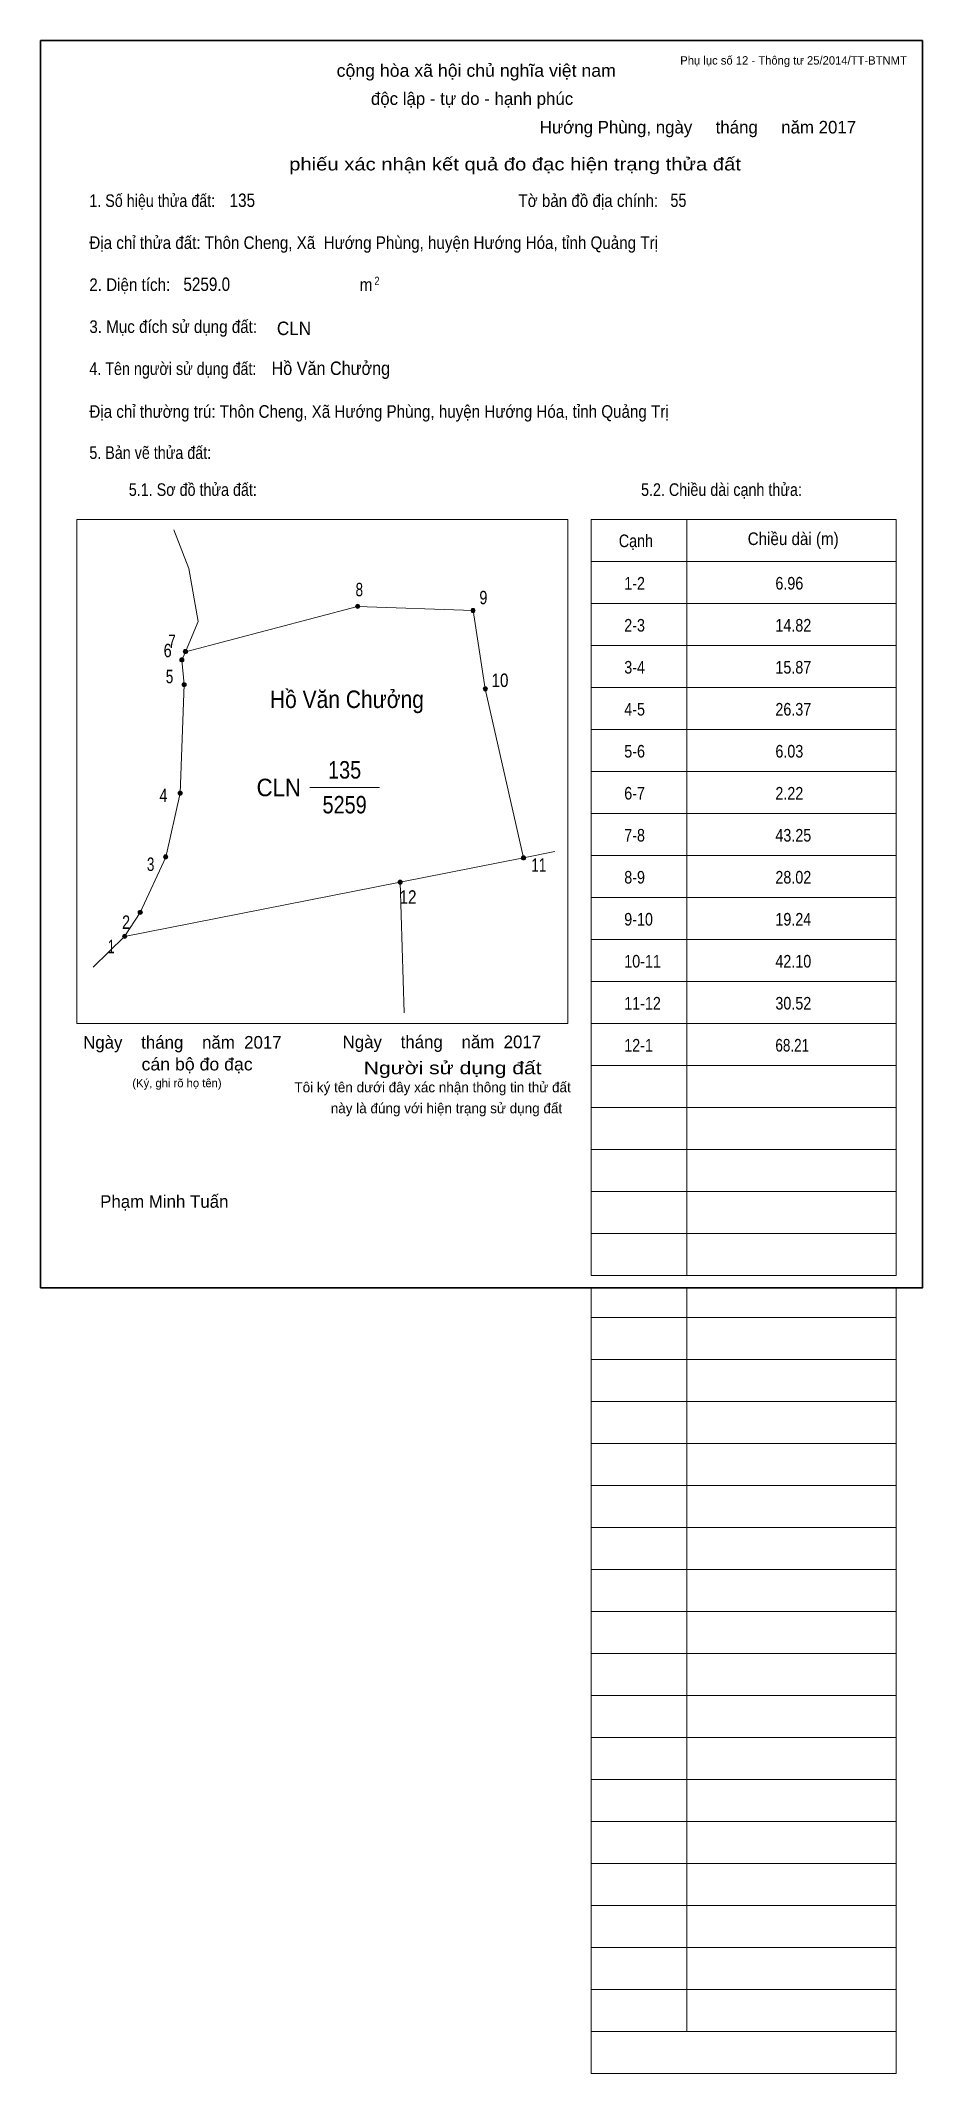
# Model space of a CAD drawing. Header units: centimetres. Extents: x 0 to 21, y -18.7 to 29.7.
import ezdxf
from ezdxf.enums import TextEntityAlignment as Align

# ---------------------------------------------------------------- set-up
doc = ezdxf.new("R2010")
doc.units = ezdxf.units.CM
doc.header["$LTSCALE"] = 0.12
doc.layers.add('30', color=7, linetype='Continuous')
doc.layers.add('34', color=7, linetype='Continuous')
for name, color, linetype, lineweight in [('32', 7, 'Continuous', 13), ('33', 7, 'Continuous', 13), ('6', 7, 'Continuous', 13), ('63', 7, 'Continuous', 13)]:
    doc.layers.add(name, color=color, linetype=linetype, lineweight=lineweight)

msp = doc.modelspace()

# ---------------------------------------------------------------- hatches: boundary and pattern name
at = {"layer": '32'}
for points in [[(7.6011, 16.2292, 1), (7.5011, 16.2292, 1)], [(10.3468, 16.1312, 1), (10.2468, 16.1312, 1)], [(3.413, 14.9545, 1), (3.313, 14.9545, 1)], [(3.4983, 15.1545, 1), (3.3983, 15.1545, 1)], [(3.4679, 14.3661, 1), (3.3679, 14.3661, 1)], [(10.641, 14.2681, 1), (10.541, 14.2681, 1)], [(3.3728, 11.7822, 1), (3.2728, 11.7822, 1)], [(3.0286, 10.2643, 1), (2.9286, 10.2643, 1)], [(11.55, 10.2408, 1), (11.45, 10.2408, 1)], [(8.6131, 9.6632, 1), (8.5131, 9.6632, 1)], [(2.4226, 8.9434, 1), (2.3226, 8.9434, 1)], [(2.05, 8.3717, 1), (1.95, 8.3717, 1)]]:
    msp.add_hatch(color=256, dxfattribs=at).paths.add_polyline_path(points)

# ---------------------------------------------------------------- linework, layer by layer
for centre in [(7.5511, 16.2292), (10.2968, 16.1312), (3.363, 14.9545), (3.4483, 15.1545), (3.4179, 14.3661), (10.591, 14.2681), (3.3228, 11.7822), (2.9786, 10.2643), (11.5, 10.2408), (8.5631, 9.6632), (2.3726, 8.9434), (2, 8.3717)]:
    msp.add_circle(centre, 0.05, dxfattribs=at)
at = {"layer": '33'}
msp.add_line((6.41, 11.92), (8.07, 11.92), dxfattribs=at)
at = {"layer": '6'}
msp.add_line((8.66, 6.55), (8.56, 9.66), dxfattribs=at)
for points in [[(3.45, 15.15), (3.75, 15.87), (3.53, 17.13), (3.17, 18.05)], [(3.45, 15.15), (7.55, 16.23), (10.3, 16.13), (10.59, 14.27), (11.5, 10.24)], [(2, 8.37), (2.37, 8.94), (2.98, 10.26), (3.32, 11.78), (3.42, 14.37), (3.36, 14.95), (3.45, 15.15)], [(12.25, 10.39), (11.5, 10.24), (8.56, 9.66), (2, 8.37), (1.25, 7.64)]]:
    msp.add_lwpolyline(points, dxfattribs=at)
at = {"layer": '63'}
for p, q in [((0.86, 18.3), (12.56, 18.3)), ((0.86, 6.3), (0.86, 18.3)), ((12.56, 6.3), (12.56, 18.3)), ((13.11, 18.3), (20.38, 18.3)), ((13.11, 0.3), (13.11, 18.3)), ((15.39, 0.3), (15.39, 18.3)), ((20.38, 0.3), (20.38, 18.3)), ((13.11, 17.3), (20.38, 17.3)), ((13.11, 16.3), (20.38, 16.3)), ((13.11, 15.3), (20.38, 15.3)), ((13.11, 14.3), (20.38, 14.3)), ((13.11, 13.3), (20.38, 13.3)), ((13.11, 12.3), (20.38, 12.3)), ((13.11, 11.3), (20.38, 11.3)), ((13.11, 10.3), (20.38, 10.3)), ((13.11, 9.3), (20.38, 9.3)), ((13.11, 8.3), (20.38, 8.3)), ((13.11, 7.3), (20.38, 7.3)), ((0.86, 6.3), (12.56, 6.3)), ((13.11, 6.3), (20.38, 6.3)), ((13.11, 5.3), (20.38, 5.3)), ((13.11, 4.3), (20.38, 4.3)), ((13.11, 3.3), (20.38, 3.3)), ((13.11, 2.3), (20.38, 2.3)), ((13.11, 1.3), (20.38, 1.3)), ((13.11, 0.3), (20.38, 0.3)), ((13.11, -18.7), (13.11, 0)), ((15.39, -17.7), (15.39, 0)), ((20.38, -18.7), (20.38, 0)), ((13.11, -0.7), (20.38, -0.7)), ((13.11, -0.7), (20.38, -0.7)), ((13.11, -1.7), (20.38, -1.7)), ((13.11, -2.7), (20.38, -2.7)), ((13.11, -3.7), (20.38, -3.7)), ((13.11, -4.7), (20.38, -4.7)), ((13.11, -5.7), (20.38, -5.7)), ((13.11, -6.7), (20.38, -6.7)), ((13.11, -7.7), (20.38, -7.7)), ((13.11, -8.7), (20.38, -8.7)), ((13.11, -9.7), (20.38, -9.7)), ((13.11, -10.7), (20.38, -10.7)), ((13.11, -11.7), (20.38, -11.7)), ((13.11, -12.7), (20.38, -12.7)), ((13.11, -13.7), (20.38, -13.7)), ((13.11, -14.7), (20.38, -14.7)), ((13.11, -15.7), (20.38, -15.7)), ((13.11, -16.7), (20.38, -16.7)), ((13.11, -17.7), (20.38, -17.7)), ((13.11, -18.7), (20.38, -18.7))]:
    msp.add_line(p, q, dxfattribs=at)
at = {"layer": '63', "lineweight": 35}
msp.add_lwpolyline([(0, 0), (0, 29.7), (21, 29.7), (21, 0)], close=True, dxfattribs=at)

# ---------------------------------------------------------------- texts
at = {"layer": '30'}
for s, width, p in [('1-2', 0.85, (13.9, 16.63)), ('6.96', 0.85, (17.5, 16.63)), ('2-3', 0.85, (13.9, 15.63)), ('14.82', 0.85, (17.5, 15.63)), ('3-4', 0.85, (13.9, 14.63)), ('15.87', 0.85, (17.5, 14.63)), ('4-5', 0.85, (13.9, 13.63)), ('26.37', 0.85, (17.5, 13.63)), ('5-6', 0.85, (13.9, 12.63)), ('6.03', 0.85, (17.5, 12.63)), ('6-7', 0.85, (13.9, 11.63)), ('2.22', 0.85, (17.5, 11.63)), ('7-8', 0.85, (13.9, 10.63)), ('43.25', 0.85, (17.5, 10.63)), ('8-9', 0.85, (13.9, 9.63)), ('28.02', 0.85, (17.5, 9.63)), ('9-10', 0.85, (13.9, 8.63)), ('19.24', 0.85, (17.5, 8.63)), ('10-11', 0.85, (13.9, 7.63)), ('42.10', 0.85, (17.5, 7.63)), ('11-12', 0.85, (13.9, 6.63)), ('30.52', 0.85, (17.5, 6.63)), ('12-1', 0.85, (13.9, 5.63)), ('68.21', 0.8, (17.5, 5.63))]:
    msp.add_text(s, height=0.3, dxfattribs=dict(at, width=width)).set_placement(p)
at = {"layer": '32'}
for s, width, p in [('8', 0.75, (7.59, 16.47)), ('9', 0.8, (10.545, 16.28)), ('7', 0.75, (3.13, 15.24)), ('6', 0.8, (3.025, 15.02)), ('5', 0.75, (3.07, 14.4)), ('10', 0.85, (10.94, 14.31)), ('4', 0.8, (2.925, 11.57)), ('3', 0.75, (2.62, 9.93)), ('11', 0.75, (11.865, 9.91)), ('12', 0.85, (8.75, 9.15)), ('2', 0.8, (2.035, 8.55)), ('1', 0.65, (1.68, 7.97))]:
    msp.add_text(s, height=0.32, dxfattribs=dict(at, width=width)).set_placement(p, align=Align.CENTER)
at = {"layer": '33', "width": 0.95}
for height, p in [(0.32, (6.44, 22.69)), (0.4159, (6.2, 11.71))]:
    msp.add_text('CLN', height=height, dxfattribs=at).set_placement(p, align=Align.RIGHT)
at = {"layer": '33', "width": 0.85}
for s, p in [('135', (7.24, 12.13)), ('5259', (7.24, 11.3))]:
    msp.add_text(s, height=0.4159, dxfattribs=at).set_placement(p, align=Align.CENTER)
at = {"layer": '34'}
for s, height, width, p in [('135', 0.32, 0.85, (4.5, 25.74)), ('55', 0.32, 0.8, (15, 25.74)), ('5259.0', 0.32, 0.85, (3.4, 23.74)), ('Hồ Văn Chưởng', 0.32, 0.9, (5.5, 21.74)), ('Hồ Văn Chưởng', 0.4159, 0.9, (5.46, 13.81))]:
    msp.add_text(s, height=height, dxfattribs=dict(at, width=width)).set_placement(p)
at = {"layer": '63', "width": 1.05}
msp.add_text('cộng hòa xã hội chủ nghĩa việt nam', height=0.3, dxfattribs=at).set_placement((10.375, 28.84), align=Align.CENTER)
at = {"layer": '63'}
for s, height, p in [('Phụ lục số 12 - Thông tư 25/2014/TT-BTNMT', 0.2, (20.63, 29.13)), ('Ngày    tháng    năm  2017', 0.3, (5.74, 5.7)), ('Ngày    tháng    năm  2017', 0.3, (11.92, 5.71)), ('(Ký, ghi rõ họ tên)', 0.2, (4.31, 4.78))]:
    msp.add_text(s, height=height, dxfattribs=at).set_placement(p, align=Align.RIGHT)
for s, height, p in [('độc lập - tự do - hạnh phúc', 0.3, (10.275, 28.17)), ('Hướng Phùng, ngày     tháng     năm 2017', 0.3, (15.655, 27.49)), ('Tôi ký tên dưới đây xác nhận thông tin thử đất', 0.24, (9.335, 4.66)), ('này là đúng với hiện trạng sử dụng đất', 0.24, (9.665, 4.16)), ('Phạm Minh Tuấn', 0.3, (2.945, 1.91))]:
    msp.add_text(s, height=height, dxfattribs=at).set_placement(p, align=Align.CENTER)
for s, width, p in [('phiếu xác nhận kết quả đo đạc hiện trạng thửa đất', 1.2, (16.68, 26.61)), ('cán bộ đo đạc', 1.05, (5.05, 5.18)), ('Người sử dụng đất', 1.25, (11.93, 5.09))]:
    msp.add_text(s, height=0.3, dxfattribs=dict(at, width=width)).set_placement(p, align=Align.RIGHT)
for s, height, width, p in [('1. Số hiệu thửa đất:', 0.3, 0.85, (1.16, 25.74)), ('Tờ bản đồ địa chính:', 0.3, 0.9, (11.38, 25.74)), ('Địa chỉ thửa đất: Thôn Cheng, Xã  Hướng Phùng, huyện Hướng Hóa, tỉnh Quảng Trị', 0.3, 0.9, (1.16, 24.74)), ('2. Diện tích:', 0.3, 0.9, (1.16, 23.74)), ('m', 0.3, 0.9, (7.6, 23.74)), ('2', 0.2, 0.8, (7.95, 23.88)), ('3. Mục đích sử dụng đất:', 0.3, 0.9, (1.16, 22.74)), ('4. Tên người sử dụng đất:', 0.3, 0.85, (1.16, 21.74)), ('Địa chỉ thường trú: Thôn Cheng, Xã Hướng Phùng, huyện Hướng Hóa, tỉnh Quảng Trị', 0.3, 0.9, (1.16, 20.72)), ('5. Bản vẽ thửa đất:', 0.3, 0.85, (1.16, 19.74)), ('5.1. Sơ đồ thửa đất:', 0.3, 0.85, (2.1, 18.86)), ('5.2. Chiều dài cạnh thửa:', 0.3, 0.85, (14.3, 18.86)), ('Cạnh', 0.3, 0.85, (13.77, 17.64)), ('Chiều dài (m)', 0.3, 0.9, (16.84, 17.69))]:
    msp.add_text(s, height=height, dxfattribs=dict(at, width=width)).set_placement(p)

doc.saveas('drawing.dxf')
